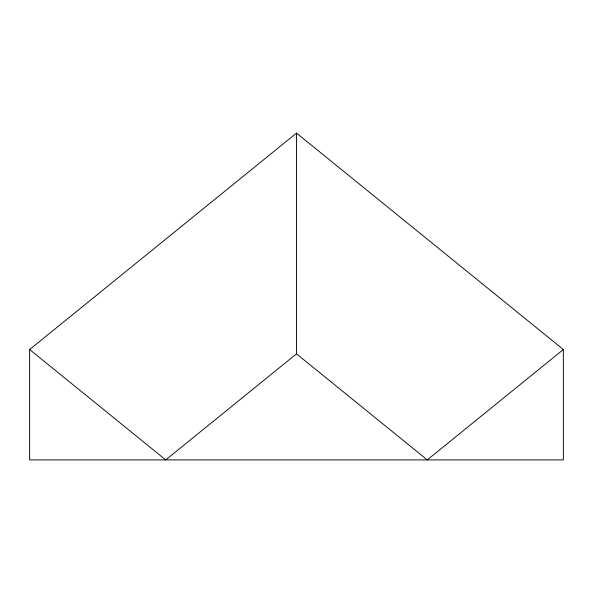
<?xml version="1.0" encoding="UTF-8"?>
<svg xmlns="http://www.w3.org/2000/svg" width="593" height="593" viewBox="0 0 593 593"><rect width="100%" height="100%" fill="white"/><g stroke="black" fill="none" stroke-linecap="round" stroke-linejoin="round"><path stroke-width="0.89" d="M29.65 349.529L296.5 133.099L563.35 349.529L563.35 459.901L29.65 459.901L29.65 349.529L165.736 459.901L296.5 353.851L296.5 133.099M563.35 349.529L427.264 459.901L296.5 353.851"/></g></svg>
